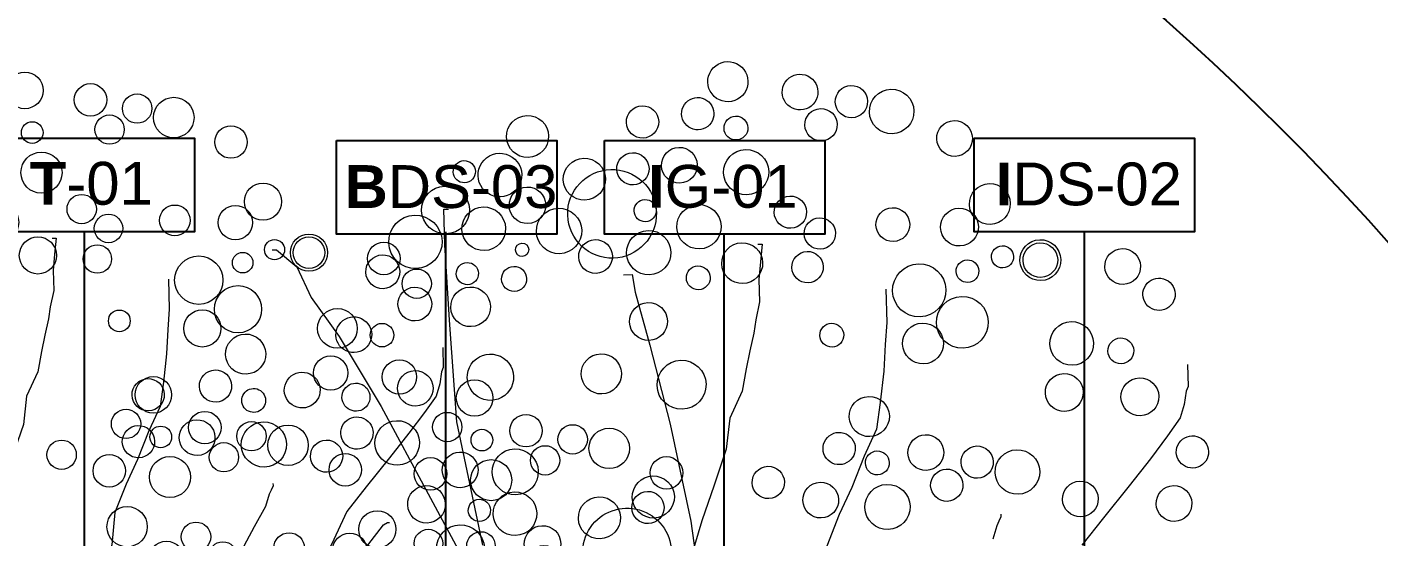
# Model space of a CAD drawing. Header units: metres. Extents: x -325 to 301, y -147 to 149.
# Drawn here: x 15.489 to 16.672, y 77.722 to 78.168 of the extents above; entities that cross this region are included whole.
import ezdxf

# ---------------------------------------------------------------- set-up
doc = ezdxf.new("R2010")
doc.units = ezdxf.units.M
doc.layers.add('-AUX-QAD', color=5, linetype='Continuous', plot=False)
doc.layers.add('-AUX_MON', color=3, linetype='Continuous', plot=False)
doc.layers.add('0-TX-1_25', color=7, linetype='Continuous', true_color=0x3f4f7f)
doc.layers.add('05-VEG-gris 50%', color=253, linetype='Continuous', lineweight=18)
doc.layers.add('1-CM', color=7, linetype='Continuous', lineweight=0)
doc.layers.add('A-KEYPLAN_HATCH', color=7, linetype='Continuous')
doc.layers.add('A_TEXT_2', color=7, linetype='Continuous')
doc.styles.get("Standard").update_dxf_attribs({"font": 'arial.ttf'})

# ---------------------------------------------------------------- blocks, each defined once
blk = doc.blocks.new('ccddddddddddd')
for points in [[(92.17118508927524, 14.45525125507265), (92.1602315818891, 14.54284491715953), (92.14927795156837, 14.71803216030821), (92.08355653705075, 15.02460998017341), (91.9959279843606, 15.39688300667331), (91.9082994312048, 15.81295286351815), (91.77685660263523, 16.29471792606637), (91.64541377406567, 16.79838144592941), (91.49206380639225, 17.34584179753438), (91.36062097735703, 17.91520052356645), (91.22917814878747, 18.52835616283119), (91.11964245792478, 19.14151172060519), (91.09773531928658, 19.6451752409339), (91.08678181190044, 20.01744826603681), (91.08678181190044, 20.1926355920732), (91.10868894960731, 20.19263559160754)], [(90.23240342363715, 20.01744826603681), (90.25431056134403, 20.01744826603681), (90.35289262235165, 19.92985460348427), (90.41861403686926, 19.7765657347627), (90.55005686543882, 19.57947995234281), (90.74722110852599, 19.22910538315773), (90.96629249025136, 18.79113706946373), (91.22917814878747, 18.26557517424226), (91.51397094503045, 17.65241961786523), (91.77685660263523, 17.08306080941111), (91.97402084618807, 16.57939737197012), (92.12737081339583, 16.07573385164142), (92.32453505601734, 15.52827350096777), (92.45597788598388, 15.13410201761872), (92.47788502369076, 14.8713211119175), (92.54360643820837, 14.67423532949761), (92.60932785319164, 14.52094646031037), (92.62028148304671, 14.43335279775783)], [(92.63123499089852, 19.97365143429488), (92.6531421286054, 19.9736514352262), (92.64218862075359, 19.88605777220801), (92.63123499043286, 19.79846410965547), (92.63123499136418, 19.6889720717445), (92.60932785226032, 19.60137840919197), (92.59837434487417, 19.53568312060088), (92.57646720623598, 19.44808954047039), (92.5545600685291, 19.36049587745219), (92.53265293082222, 19.25100375711918), (92.46693151630461, 19.11961326375604), (92.44502437766641, 18.96632439503446), (92.3793029631488, 18.79113706946373), (92.31358154863119, 18.61594982631505), (92.24786013411358, 18.41886404342949), (92.18213872006163, 18.22177834343165), (92.11641730554402, 18.00279418611899), (91.96306733880192, 17.71811482310295), (91.78781023295596, 17.43343546055257), (91.65636740392074, 17.12685764115304), (91.54683171305805, 16.77648307196796), (91.53587808320299, 16.38231158908457), (91.52492457535118, 16.05383539479226), (91.51397094456479, 15.81295286351815), (91.51397094456479, 15.33118780050427), (91.52492457535118, 15.26549251191318), (91.53587808273733, 15.17789884936064), (91.53587808273733, 15.068406812381), (91.54683171305805, 15.00271152332425), (91.55778522137552, 14.93701631762087), (91.55778522090986, 14.67423532949761), (91.56873885169625, 14.60854012332857), (91.5796923590824, 14.52094646077603), (91.5796923590824, 14.41145442333072), (91.59064598940313, 14.37860673852265), (91.60159949725494, 14.35670836362988), (91.60159949678928, 14.3457591352053)], [(91.9630673378706, 19.84226094093174), (92.00688161421567, 19.84226094093174), (92.01783512206748, 19.75466727791354), (92.08355653658509, 19.49188628932461), (92.1711850897409, 19.09771488886327), (92.25881364196539, 18.61594982584938), (92.324535056483, 18.02469264343381), (92.39025647100061, 17.32394342357293), (92.41216360917315, 16.4699052516371), (92.41216360917315, 15.57207033177838), (92.40121010132134, 14.80562582332641), (92.33548868680373, 14.32386076077819), (92.31358154863119, 14.10487660346553), (92.324535056483, 14.09392737504095)], [(93.25558848958462, 19.73276890348643), (93.25558848958462, 19.56853080587462), (93.2446348592639, 19.45903868647292), (93.23368135187775, 19.3276481917128), (93.21177421323955, 19.17435932345688), (93.18986707506701, 19.04296882916242), (93.12414566101506, 18.91157833440229), (93.05842424603179, 18.75828946661204), (92.99270283151418, 18.62689897231758), (92.92698141699657, 18.473610103596), (92.90507427882403, 18.29842277802527), (92.83935286477208, 18.10133707756177), (92.77363145025447, 17.88235292071477), (92.68600289756432, 17.64147038944066), (92.57646720670164, 17.37868940085173), (92.46693151583895, 17.11590849515051), (92.40121010132134, 16.80933067528531), (92.33548868726939, 16.45895602367818), (92.26976727228612, 16.15237828623503), (92.20404585823417, 15.867698923219), (92.11641730554402, 15.60491793509573), (92.05069589149207, 15.38593377778307), (91.9849744765088, 15.21074645221233), (91.9740208457224, 15.07935604080558), (91.9630673378706, 14.99176237778738), (91.9630673378706, 14.45525125507265)], [(94.73401807900518, 19.31669904664159), (94.73401807947084, 19.20720692630857), (94.72306444868445, 19.18530855188146), (94.71211094036698, 19.11961326375604), (94.69020380219445, 19.05391805805266), (94.6244823881425, 18.9663243945688), (94.53685383545235, 18.85683235758916), (94.42731814458966, 18.72544186376035), (94.2958753160201, 18.57215299457312), (94.18633962515742, 18.44076250074431), (94.09871107293293, 18.26557517424226), (94.01108251977712, 18.11228630598634), (93.94536110479385, 17.93709898088127), (93.8796396907419, 17.74001328041777), (93.81391827668995, 17.54292749799788), (93.74819686170667, 17.30204496672377), (93.66056830901653, 17.061162434984), (93.57293975679204, 16.7764830715023), (93.46340406592935, 16.44800687720999), (93.353868374601, 16.09763222653419), (93.22242554603145, 15.72535920049995), (93.11288985563442, 15.39688300620764), (92.98144702613354, 15.13410201808438), (92.89381847390905, 14.93701631762087), (92.87191133527085, 14.71803216077387), (92.85000419709831, 14.52094646077603), (92.83905056677759, 14.41145442379639), (92.82809705892578, 14.3457591352053), (92.82809705939144, 14.33480998966843)], [(92.85000419756398, 14.42240356933326), (92.83905056724325, 14.45525125460699), (92.85000419709831, 14.52094646077603), (92.85000419709831, 14.65233695553616), (92.86095770495012, 14.71803216077387), (92.86095770541579, 14.9808131493628), (92.88286484358832, 15.09030518634245), (92.89381847390905, 15.17789884889498), (92.89381847390905, 15.30928934318945), (92.90477198176086, 15.44067983748391), (92.91572561208159, 15.57207033224404), (92.9266791199334, 15.70346082560718), (92.93763274978846, 15.87864806922153), (92.959539887961, 16.05383539479226), (92.98144702613354, 16.2509210947901), (93.00335416430607, 16.46990525256842), (93.06907557882369, 16.68888940894976), (93.09098271699622, 16.95167039800435), (93.15670413151383, 17.21445130370557), (93.22242554603145, 17.47723229182884), (93.33196123689413, 17.6962164491415), (93.44149692729115, 17.87140369229019), (93.52912548044696, 18.04659101786092), (93.59484689496458, 18.22177834343165), (93.68247544765472, 18.37506721215323), (93.74819686217234, 18.48455933155492), (93.77010400034487, 18.5502545372583), (93.78105750773102, 18.57215299457312), (93.79201113805175, 18.59405136900023), (93.79201113805175, 18.60500059742481)], [(92.91572561208159, 14.40050519490615), (92.92667911946774, 14.42240356933326), (92.93763275025412, 14.53189568873495), (93.00335416430607, 14.68518455792218), (93.06907557928935, 14.88227025792003), (93.17861126968637, 15.18884807731956), (93.28814696054906, 15.51732427207753), (93.37577551277354, 15.91149575449526), (93.59484689496458, 16.74363546911627), (93.77010400034487, 17.13780686911196), (93.94536110525951, 17.51007989514619), (94.0548967961222, 17.81665771501139), (94.16443248651922, 18.03564187232405), (94.29587531555444, 18.25462594628334), (94.38350386824459, 18.3641180661507), (94.40541100688279, 18.37506721215323), (94.41636451426893, 18.37506721261889)], [(93.15670413151383, 14.37860673805699), (93.26623982191086, 14.61948935221881), (93.46340406546369, 14.96986392093822), (93.74819686217234, 15.47352744080126), (94.0548967961222, 16.10858145449311), (94.33968959236518, 16.76553384354338), (94.6244823881425, 17.35679102642462), (94.84355376986787, 17.79475925769657), (94.97499659890309, 18.07943862024695), (94.99690373707563, 18.14513390883803)], [(92.99240053351969, 14.32386076077819), (92.99240053351969, 14.34575913567096), (93.00335416477174, 14.45525125460699), (93.01430767215788, 14.63043849822134), (93.10193622438237, 14.8713211119175), (93.1676576398313, 15.22169568063691), (93.27719332976267, 15.61586716352031), (93.40863615879789, 15.96624173223972), (93.56198612600565, 16.3385147578083), (94.04394316580147, 17.08306080941111), (94.30682882387191, 17.38963862881064), (94.50399306695908, 17.58672432973981), (94.61352875782177, 17.65241961786523), (94.6573430346325, 17.65241961693391), (94.74497158685699, 17.64147038897499), (95.00785724446177, 17.64147038944066), (95.02976438309997, 17.63052116055042), (95.05167152127251, 17.63052116055042)], [(94.74497158685699, 17.64147038897499), (95.10643942793831, 17.64147038850933), (95.12834656564519, 17.65241961739957), (95.41313936142251, 17.65241961786523), (95.41313936188817, 17.64147038897499), (95.43504650052637, 17.64147038897499), (95.43504650052637, 17.63052116008475), (95.44600000791252, 17.61957201454788), (95.45695363823324, 17.61957201454788), (95.45695363823324, 17.60862278658897), (95.47886077594012, 17.59767355816439), (95.48981428472325, 17.58672432880849), (95.50076791457832, 17.57577518327162)]]:
    blk.add_lwpolyline(points)
for centre, radius in [((92.50731832021847, 20.78011920209974), 0.09914972109653161), ((92.8620486264117, 20.71819748636335), 0.08827586927244695), ((93.11398077663034, 20.6634514266625), 0.07971381322727139), ((93.31114502064884, 20.60870544845238), 0.1100385761945846), ((91.51054347259924, 20.53923658793792), 0.1038774050785438), ((92.08012906461954, 20.59398264810443), 0.07971381322727139), ((92.35396835301071, 20.62683025095612), 0.0797138132272792), ((92.54017896577716, 20.5501858163625), 0.05896654791170974), ((92.9606308103539, 20.55395938875154), 0.07971381322727139), ((93.6178449545987, 20.466365726199), 0.08827588449571261), ((91.19289002986625, 20.37499849172309), 0.05475392728177474), ((91.3681471357122, 20.353100115899), 0.1078442209085107), ((91.78438276099041, 20.32025251351297), 0.1038774050785438), ((92.02536128088832, 20.3640493452549), 0.0797138132272792), ((92.2553861704655, 20.37499849079177), 0.08828397434522552), ((92.58399324212223, 20.33120165998116), 0.1116622003345008), ((91.91582559002563, 20.14506518794224), 0.2190155618666085), ((91.09430784732103, 20.18886201875284), 0.1179330192981251), ((91.49958996474743, 20.19981116522104), 0.09029159687583978), ((91.28051858302206, 20.09031912824139), 0.1078442962242974), ((92.08012906461954, 20.15601441636682), 0.05474597743621246), ((92.7963272118941, 20.12694030348212), 0.0797138132272792), ((93.78214843012393, 20.13788953144103), 0.100948621194932), ((90.94095788057894, 20.03557306807488), 0.131875252192638), ((91.65184901002795, 20.06842075381428), 0.1122136528435823), ((92.34301472222432, 20.06842075381428), 0.1094920372972297), ((93.30019139032811, 20.0502958688885), 0.08341479203162756), ((93.6287984624505, 20.02839749492705), 0.09355456895831013), ((92.09108269494027, 19.94797948841006), 0.1094920372972297), ((92.93872367218137, 20.01744826603681), 0.07742317901411151), ((90.77556348359212, 19.89323342777789), 0.08359032011394589), ((91.4667291957885, 19.98082709126174), 0.03284760294668843), ((91.82819703733549, 19.93703025951982), 0.083391818526349), ((92.55113259609789, 19.88228419935331), 0.100948621194932), ((91.19289003079757, 19.87133497092873), 0.05475392728177474), ((92.8730022571981, 19.85321016889066), 0.07742319637127354), ((93.83691633632407, 19.87510854331776), 0.05475392728177474), ((94.02312694909051, 19.85321016935632), 0.100948621194932), ((94.02312694909051, 19.85321016935632), 0.08552993772729109), ((91.42291491990909, 19.83848736807704), 0.0619504096055185), ((92.33206121437252, 19.81658899364993), 0.05896647138640877), ((93.42068071104586, 19.72181967506185), 0.1313904942115585), ((93.66165923094377, 19.80941333761439), 0.05583111220221605), ((94.4284090665169, 19.80941333761439), 0.08827588449571261), ((90.92891338979825, 19.72899533063173), 0.083391818526349), ((91.20384353818372, 19.70709687424824), 0.0979638998719097), ((92.08012906461954, 19.60855406522751), 0.09355464613128266), ((93.6287984624505, 19.5575815779157), 0.1281631355179718), ((93.6287984624505, 19.5575815779157), 0.1281631355179718), ((94.6036661718972, 19.66707361536101), 0.0797138132272792), ((90.6233044383116, 19.58665560837835), 0.08830179011489034), ((90.08658734429628, 19.50710891373456), 0.09914972109653161), ((92.98253794806078, 19.51378474617377), 0.05896654791170974), ((93.43163421889767, 19.45903868600726), 0.100948621194932), ((94.16552340891212, 19.43714031158015), 0.1078442209085107), ((91.29147209087387, 19.35672230552882), 0.1143168244103129), ((89.5993650695309, 19.32097235973924), 0.07971381322727139), ((89.93323737708852, 19.35381996259093), 0.0797138132272792), ((90.36042650975287, 19.32097235973924), 0.08827586927244695), ((90.91905074194074, 19.31292547378689), 0.08759366280770564), ((91.83915054472163, 19.35672230552882), 0.09914972109653161), ((92.2334790318273, 19.29102701693773), 0.1209383224137713), ((94.40650192834437, 19.39334348030388), 0.06385108598971867), ((90.11944799032062, 19.27717552846298), 0.05896654791170974), ((90.62493505468592, 19.27813989901915), 0.06916781482529323), ((94.12170913256705, 19.19625778030604), 0.09355468922416664), ((94.49413048103452, 19.1634100950323), 0.09355468922416664), ((89.54459728533402, 19.09103905688971), 0.0797138132272792), ((89.83465519361198, 19.10198820289224), 0.08828397434522552), ((90.1632622666657, 19.05819137161598), 0.1116622003345008), ((90.62432604283094, 19.10091247688979), 0.07971381322727139), ((93.15546696865931, 19.10642892122269), 0.09914972109653161), ((90.82149028638378, 19.04616649914533), 0.1100385761945846), ((94.89874616917223, 19.0372787155211), 0.09914972109653161), ((90.47097607562318, 18.99142043991014), 0.07971381322727139), ((93.00211700191721, 18.95313997007906), 0.0797138132272792), ((91.12819022033364, 18.90382677689195), 0.08827588449571261), ((91.39991686027497, 18.88590638805181), 0.1139313534327422), ((93.4293061341159, 18.92029236769304), 0.08827586927244695), ((94.74539620196447, 18.88398976437747), 0.0797138132272792), ((92.64738657139242, 18.79607752989978), 0.07971381322727139), ((93.18832761468366, 18.87649553595111), 0.05896654791170974), ((93.68123828433454, 18.86554630752653), 0.07971381322727139), ((93.87840252742171, 18.81080033024773), 0.1100385761945846), ((95.17258533509448, 18.85114216106012), 0.08827586927244695), ((95.42451748484746, 18.79639610135928), 0.07971381322727139), ((90.95698824804276, 18.73876838758588), 0.0928042669996929), ((92.07780097937211, 18.74133146926761), 0.1038774050785438), ((93.52788831666112, 18.75605427054688), 0.07971381322727139), ((94.93160681519657, 18.80734532978386), 0.05896654791170974), ((95.62168172886595, 18.74165012408048), 0.1100385761945846), ((91.21698747761548, 18.70130821038038), 0.05475392728177474), ((91.39224458299577, 18.67940983595327), 0.1078442209085107), ((91.80848020780832, 18.64656223310158), 0.1038774050785438), ((92.04945872724056, 18.69035906484351), 0.0797138132272792), ((92.90353481797501, 18.70130821038038), 0.08828397434522552), ((93.23214189056307, 18.65751137910411), 0.1116622003345008), ((94.18510246183723, 18.66846060752869), 0.08827588449571261), ((95.27116751810536, 18.68690406344831), 0.07971381322727139), ((91.93992303684354, 18.47137490753084), 0.2190155618666085), ((94.64681401941925, 18.63215800421312), 0.08828397434522552), ((94.97542109200731, 18.5883611724712), 0.1116622003345008), ((95.92838166281581, 18.59931040136144), 0.08827588449571261), ((91.1184052946046, 18.51517173880711), 0.1179330192981251), ((91.523687412031, 18.5261208852753), 0.09029159687583978), ((91.30461603077129, 18.41662884736434), 0.1078442962242974), ((91.67594645684585, 18.39473047340289), 0.1122136528435823), ((92.10422651190311, 18.48232413595542), 0.05474597743621246), ((90.96505532739684, 18.36188278766349), 0.131875252192638), ((92.99116337066516, 18.39473047340289), 0.1094920372972297), ((94.3494059368968, 18.33998441323638), 0.100948621194932), ((92.11518014175817, 18.27428920799866), 0.1094920372972297), ((93.3635847195983, 18.3290351848118), 0.0797138132272792), ((90.79966093041003, 18.21954314783216), 0.08359032011394589), ((91.49082664307207, 18.30713681038469), 0.03284760294668843), ((91.85229448415339, 18.26333997910842), 0.083391818526349), ((93.19928124500439, 18.20859391894192), 0.100948621194932), ((93.50598117848858, 18.21954314783216), 0.07742317901411151), ((93.86744889710099, 18.25239075068384), 0.08341479203162756), ((94.19605596922338, 18.23049237625673), 0.09355456895831013), ((94.62448251107708, 18.25462594581768), 0.07742319637127354), ((94.90927530638874, 18.23272757232189), 0.07743792491863587), ((91.21698747761548, 18.19764469005167), 0.05475392728177474), ((91.447012366727, 18.16479708813131), 0.0619504096055185), ((95.2488358868286, 18.13418468041345), 0.09029159687583978), ((90.95301083661616, 18.055305050686), 0.083391818526349), ((92.98020986327901, 18.14289871323854), 0.05896647138640877), ((94.59038445679471, 18.05530505022034), 0.100948621194932), ((94.59038445679471, 18.05530505022034), 0.08552993772729109), ((91.22794098593295, 18.03340659337118), 0.0979638998719097), ((93.44025976397097, 18.055305050686), 0.07742319637127354), ((94.22891673771665, 18.01150821940973), 0.05583111220221605), ((94.40417384309694, 18.07720342511311), 0.05475392728177474), ((90.64740188512951, 17.91296532796696), 0.08830179011489034), ((92.10422651190311, 17.93486378435045), 0.09355464613128266), ((93.9879382182844, 17.92391455639154), 0.1313904942115585), ((94.19605596968904, 17.75967645877972), 0.1281631355179718), ((94.19605596968904, 17.75967645877972), 0.1281631355179718), ((94.62203529756516, 17.77874510781839), 0.09914972109653161), ((95.41313948435709, 17.7509624264203), 0.1143169033563484), ((93.54979545529932, 17.71587962796912), 0.05896654791170974), ((90.51421286957338, 17.58087944658473), 0.131875252192638), ((90.85377357294783, 17.63562550675124), 0.1078442962242974), ((91.22510399948806, 17.61372713185847), 0.1122136528435823), ((92.13205550750718, 17.62053411826491), 0.07971381322727139), ((92.40589479589835, 17.6533817211166), 0.0797138132272792), ((94.4686853303574, 17.62545615714043), 0.0797138132272792), ((91.56246991548687, 17.56578805856407), 0.1038774050785438), ((92.59210540866479, 17.57673728698865), 0.05896654791170974), ((92.97846367675811, 17.58720544259995), 0.08827586927244695), ((94.89587446348742, 17.59260855335742), 0.08827586927244695), ((95.63221086654812, 17.55387672642246), 0.07742319637128761), ((93.23039582651109, 17.53245938289911), 0.07971381322727139), ((93.42756007006392, 17.47771340515465), 0.1100385761945846), ((94.65489594358951, 17.54881172254682), 0.05896654791170974), ((95.14780661370605, 17.53786249365658), 0.07971381322727139), ((95.34497085725889, 17.48311651591212), 0.1100385761945846), ((90.3488184735179, 17.43853980628774), 0.08359032011394589), ((91.4200735790655, 17.37965158652514), 0.1078442209085107), ((92.30731261335313, 17.40154996095225), 0.08828397434522552), ((93.07704585976899, 17.4229673454538), 0.07971381322727139), ((94.99445664696395, 17.42837045621127), 0.07971381322727139), ((90.76614501979202, 17.41664134990424), 0.05475392728177474), ((90.99616990983486, 17.38379374658689), 0.0619504096055185), ((91.2448164736852, 17.40154996141791), 0.05475392728177474), ((91.8363092043437, 17.34680398320779), 0.1038774050785438), ((92.07728772377595, 17.39060081494972), 0.0797138132272792), ((92.63591968500987, 17.35775312967598), 0.1116622003345008), ((93.73426000401378, 17.33537368290126), 0.08827588449571261), ((94.37010314781219, 17.37362439604476), 0.08828397434522552), ((94.69871022040024, 17.32982756523415), 0.1116622003345008), ((95.65167079120874, 17.34077679365873), 0.08827588449571261), ((90.5021683787927, 17.27430170960724), 0.083391818526349), ((90.77709852810949, 17.25240325229242), 0.0979638998719097), ((91.30848026368767, 17.18208481417969), 0.1179330192981251), ((91.55151640810072, 17.22636263491586), 0.09029159687583978), ((92.13205550797284, 17.18256588606164), 0.05474597743621246), ((92.55718713905662, 17.0616435483098), 0.1094920372972297), ((92.3052551113069, 16.94120228243992), 0.1094920372972297), ((92.91274226177484, 16.99594826018438), 0.0797138132272792), ((93.89856347907335, 17.0068974881433), 0.100948621194932), ((91.03998418571427, 16.97404988575727), 0.03284760294668843), ((92.04236945323646, 16.930253054481), 0.083391818526349), ((92.76530501246452, 16.87550699478015), 0.100948621194932), ((93.05513872113079, 16.88645622273907), 0.07742317901411151), ((93.41660643927753, 16.91930382605642), 0.08341479203162756), ((93.74521351233125, 16.89740545116365), 0.09355456895831013), ((91.90531620429829, 16.80981178861111), 0.05896647138640877), ((94.13954199897125, 16.72221812512726), 0.100948621194932), ((92.98941730661318, 16.72221812605858), 0.07742319637127354), ((93.95333138620481, 16.74411650048569), 0.05475392728177474), ((94.13954199897125, 16.72221812512726), 0.08552993772729109), ((94.54482411639765, 16.67842129431665), 0.08827588449571261), ((92.29430148098618, 16.60177685972303), 0.09355464613128266), ((93.53709576139227, 16.59082763129845), 0.1313904942115585), ((93.77807428082451, 16.67842129431665), 0.05583111220221605), ((94.72008122131228, 16.53608157159761), 0.0797138132272792), ((93.74521351186559, 16.42658953461796), 0.1281631355179718), ((93.74521351186559, 16.42658953461796), 0.1281631355179718), ((92.20096791768447, 16.34994510002434), 0.1143168244103129), ((91.82854656875134, 16.30614826828241), 0.08759366280770564), ((92.10772894509137, 16.34994510002434), 0.09914972109653161), ((92.44765144772828, 16.28424981143326), 0.1209383224137713), ((93.09895299747586, 16.38279270287603), 0.05896654791170974), ((93.54804926877841, 16.32804664317518), 0.100948621194932), ((94.28193845879287, 16.30614826828241), 0.1078442209085107), ((94.52291697775945, 16.26235143747181), 0.06385108598971867), ((94.23812418198213, 16.0652657370083), 0.09355468922416664), ((91.73098611226305, 16.03938929410651), 0.1100385761945846), ((94.61054553091526, 16.03241805126891), 0.09355468922416664), ((93.2718820180744, 15.97543687839061), 0.09914972109653161), ((92.03768604714423, 15.89704957138747), 0.08827588449571261), ((92.30941268615425, 15.87912918301299), 0.1139313534327422), ((92.84469276247546, 15.78930032392964), 0.07971381322727139), ((93.11853205086663, 15.82214792724699), 0.0797138132272792), ((93.54572118353099, 15.7893003243953), 0.08827586927244695), ((91.86648407392204, 15.73199118301272), 0.0928042669996929), ((92.34637937927619, 15.73455426469445), 0.1038774050785438), ((93.30474266409874, 15.74550349265337), 0.05896654791170974), ((93.79765333421528, 15.73455426422879), 0.07971381322727139), ((93.9948175768368, 15.67980828741565), 0.1100385761945846), ((92.20398304238915, 15.54841779312119), 0.1078442209085107), ((93.01994986785576, 15.5703161675483), 0.08828397434522552), ((93.64430336654186, 15.62506222724915), 0.07971381322727139), ((92.02872593747452, 15.57031616708264), 0.05475392728177474), ((92.62021866859868, 15.51557018980384), 0.1038774050785438), ((92.78992497874424, 15.55936702108011), 0.0797138132272792), ((93.34855694044381, 15.52651933580637), 0.1116622003345008), ((94.30151751171798, 15.53746856376529), 0.08827588449571261), ((94.76322906883433, 15.50116596091539), 0.08828397434522552), ((92.57106118137017, 15.38417969550937), 0.1179330192981251), ((92.33542587142438, 15.39512884197757), 0.09029159687583978), ((92.116354489699, 15.28563680453226), 0.1078442962242974), ((92.48768491717055, 15.26373843010515), 0.1122136528435823), ((92.8446927620098, 15.35133209312335), 0.05474597743621246), ((93.10757842008024, 15.26373842963949), 0.1094920372972297), ((92.30256510339677, 15.17614476708695), 0.03284760294668843)]:
    blk.add_circle(centre, radius)
blk = doc.blocks.new('hatch keyplan 2')
at = {"layer": 'A-KEYPLAN_HATCH'}
blk.add_lwpolyline([(0, 0.005476596624248486), (0.012874798693294, 0.005476596623793739), (0.012874798693294, -2.273736754432321e-13), (0, 0)], close=True, dxfattribs=at)
blk = doc.blocks.new('hatch keyplan')
at = {"layer": 'A-KEYPLAN_HATCH'}
blk.add_blockref('hatch keyplan 2', (1.430579833341536, 0.8521467901477053), dxfattribs=at)
blk = doc.blocks.new('T-01')
at = {"layer": 'A-KEYPLAN_HATCH'}
blk.add_blockref('hatch keyplan', (-1.430579833341536, -0.8521467901477053), dxfattribs=at)
at = {"layer": 'A_TEXT_2', "insert": (-0.0007977306934924266, 0.004083503112212838), "char_height": 0.0025, "attachment_point": 1}
blk.add_mtext_dynamic_manual_height_columns('\\pi0.00405;{\\fArial|b1|i0|c0|p34;T}-01', width=0.01456192034901793, gutter_width=0.015, heights=[0], dxfattribs=at)
blk = doc.blocks.new('B-DS03')
at = {"layer": 'A-KEYPLAN_HATCH'}
blk.add_blockref('hatch keyplan', (-1.430579833341536, -0.8521467901477053), dxfattribs=at)
at = {"layer": 'A_TEXT_2', "insert": (-0.0007977307988561444, 0.004032374434375541), "char_height": 0.0025, "attachment_point": 1}
blk.add_mtext_dynamic_manual_height_columns('\\pi0.00128;{\\fArial|b1|i0|c0|p34;B}DS-03', width=0.01456192034901793, gutter_width=0.015, heights=[0], dxfattribs=at)
blk = doc.blocks.new('I-06B')
at = {"layer": 'A-KEYPLAN_HATCH'}
blk.add_blockref('hatch keyplan', (-1.430579833341536, -0.8521467901477053), dxfattribs=at)
at = {"layer": 'A_TEXT_2', "insert": (-0.0007977307986626325, 0.00404589630651675), "char_height": 0.0025, "attachment_point": 1}
blk.add_mtext_dynamic_manual_height_columns('\\pi0.00206;{\\fArial|b1|i0|c0|p34;I}DS-02', width=0.01456192034901793, gutter_width=0.015, heights=[0], dxfattribs=at)
blk = doc.blocks.new('IG01')
at = {"layer": 'A-KEYPLAN_HATCH', "xscale": 10, "yscale": 10, "zscale": 10}
blk.add_blockref('hatch keyplan', (-14.30579833341537, -8.521467901477052), dxfattribs=at)
at = {"layer": 'A_TEXT_2', "insert": (-0.007977307986635651, 0.04045896306516727), "char_height": 0.025, "attachment_point": 1}
blk.add_mtext_dynamic_manual_height_columns('\\pi0.03354;{\\fArial|b1|i0|c0|p34;I}G-01', width=0.1456192034901793, gutter_width=0.15, heights=[0], dxfattribs=at)

msp = doc.modelspace()

# ---------------------------------------------------------------- linework, layer by layer
at = {"layer": '-AUX-QAD'}
for radius in [4.423163336561861, 4.207516772289723]:
    msp.add_circle((16.89760635375546, 80.82832178061602), radius, dxfattribs=at)
at = {"layer": '-AUX_MON'}
for radius in [2.605396921805838, 2.303722373471873]:
    msp.add_circle((14.95766439187632, 76.45016396264691), radius, dxfattribs=at)
at = {"layer": '0-TX-1_25'}
for p, q in [((15.85544813168779, 75.88580351560064), (15.85544813168779, 77.98870204491712)), ((16.41529589519504, 75.73643837905135), (16.4145056062296, 77.98870204491371))]:
    msp.add_line(p, q, dxfattribs=at)
for points in [[(15.53885165999051, 75.51428028639475), (15.53885165999051, 77.98870204491712)], [(16.09904311786689, 75.63644658111613), (16.09904311786689, 77.98658681605394)]]:
    msp.add_lwpolyline(points, dxfattribs=at)
at = {"layer": '05-VEG-gris 50%'}
for p, q in [((15.8536841222145, 78.0084584618564), (15.85756715806801, 78.00857507135899)), ((15.85461662943143, 77.97740654345782), (15.8536841222145, 78.0084584618564)), ((15.70317823207606, 77.97285876400949), (15.70706126792956, 77.97297537351207)), ((15.70706126792956, 77.97297537351207), (15.72500117123727, 77.95797415800573)), ((15.85853971168999, 77.91147952970297), (15.85461662943143, 77.97740654345782)), ((16.12860376993794, 77.97786455020488), (16.13248680532578, 77.97798116017313)), ((16.13248680532578, 77.97798116017313), (16.13101155171771, 77.96239689622254)), ((15.72500117123727, 77.95797415800573), (15.73746622168127, 77.93115356635482)), ((16.13101155171771, 77.96239689622254), (16.12953627622355, 77.94681263227196)), ((16.01087056752894, 77.95101901494147), (16.01863663923595, 77.9512522344123)), ((16.01863663923595, 77.9512522344123), (16.0210443995953, 77.93578457996429)), ((16.12953627622355, 77.94681263227196), (16.13011909230281, 77.92740519066521)), ((15.73746622168127, 77.93115356635482), (15.76181350649003, 77.89691980952577)), ((16.0210443995953, 77.93578457996429), (16.03409226704989, 77.88955653203831)), ((16.24055249756802, 77.93849154818983), (16.24142672215257, 77.90938037844555)), ((16.13011909230281, 77.92740519066521), (16.12670231005777, 77.91176262196333)), ((15.86510370392952, 77.82232188224972), (15.85853971168999, 77.91147952970297)), ((16.12670231005777, 77.91176262196333), (16.12511049304757, 77.90005984065303)), ((16.24142672215257, 77.90938037844555), (16.24006801006053, 77.88991461718635)), ((15.76181350649003, 77.89691980952577), (15.79862584174279, 77.83586547548131)), ((16.12511049304757, 77.90005984065303), (16.12169370987121, 77.88441728661948)), ((16.03409226704989, 77.88955653203831), (16.05172254937369, 77.82015616983355)), ((16.12169370987121, 77.88441728661948), (16.11827692716051, 77.8687747179176)), ((16.24006801006053, 77.88991461718635), (16.23882588325668, 77.86656737398536)), ((16.50481854612607, 77.87261279836477), (16.50540136267099, 77.85320534232252)), ((16.11827692716051, 77.8687747179176), (16.11497670878325, 77.84925065167428)), ((16.23882588325668, 77.86656737398536), (16.23575879028667, 77.8392803433928)), ((16.11497670878325, 77.84925065167428), (16.10402698070411, 77.82561188425117)), ((16.50357639697049, 77.84926555469812), (16.50198457996029, 77.83756277362065)), ((16.50540136267099, 77.85320534232252), (16.50357639697049, 77.84926555469812)), ((16.23575879028667, 77.8392803433928), (16.23257513391454, 77.81587479520769)), ((16.50198457996029, 77.83756277362065), (16.49845123384748, 77.82580170199455)), ((15.79862584174279, 77.83586547548131), (15.83978746599186, 77.75940177777031)), ((16.10402698070411, 77.82561188425117), (16.10095988773409, 77.79832485342578)), ((16.49845123384748, 77.82580170199455), (16.48726837989543, 77.80992591358901)), ((15.88778265473101, 77.71422323189856), (15.86510370392952, 77.82232188224972)), ((16.05172254937369, 77.82015616983355), (16.0698190848403, 77.73522984866233)), ((16.23257513391454, 77.81587479520769), (16.22162540676672, 77.79223602708609)), ((16.48726837989543, 77.80992591358901), (16.47231905302633, 77.79005203327344)), ((16.10095988773409, 77.79832485342578), (16.09024328692485, 77.76692310651944)), ((16.22162540676672, 77.79223602708609), (16.2107922420897, 77.7647157770227)), ((16.47231905302633, 77.79005203327344), (16.45360325370584, 77.76618004614667)), ((16.09024328692485, 77.76692310651944), (16.07952668564994, 77.73552137358294)), ((16.45360325370584, 77.76618004614667), (16.43112098193396, 77.73830996641138)), ((15.83978746599186, 77.75940177777031), (15.88918141509075, 77.66764535476634)), ((16.2107922420897, 77.7647157770227), (16.19984251401056, 77.74107700936676)), ((16.07952668564994, 77.73552137358294), (16.06892664777715, 77.70023812936799)), ((16.0698190848403, 77.73522984866233), (16.08461540146399, 77.6307794621791)), ((16.19984251401056, 77.74107700936676), (16.18900934933353, 77.71355675930337)), ((16.33451133967046, 77.71986876405956), (16.33804468578327, 77.73162983545282)), ((16.33804468578327, 77.73162983545282), (16.3398696295977, 77.73556963751273)), ((16.3398696295977, 77.73556963751273), (16.34169459529821, 77.7395094249043)), ((16.34169459529821, 77.7395094249043), (16.34163631313149, 77.7414501735586)), ((16.43112098193396, 77.73830996641138), (16.41240518261347, 77.71443797905178))]:
    msp.add_line(p, q, dxfattribs=at)
for centre, major_axis, ratio, start_param, end_param in [((16.10234680912126, 78.12015120197267), (0.01243248633716994, 0.01243248633716994), 0.9999999999999436, 5.527808680557587, 11.81099398773717), ((16.16555228736851, 78.11106378772476), (0.0110690027817938, 0.0110690027817938), 0.9999999999997012, 5.527808680557434, 11.81099398773702), ((16.21049861843366, 78.10270107212656), (-0.009995397696246676, 0.009995397696246676), 0.9999999999997289, 3.95701235376289, 10.24019766094248), ((16.2457373496205, 78.09404684627609), (0.01379785116862531, 0.01379785116862531), 0.999999999999981, 5.527808680557628, 11.81099398773721), ((16.02761838772003, 78.08488464496278), (-0.009995397696246959, 0.009995397696246957), 0.9999999999998592, 3.957012353762754, 10.24019766094234), ((16.07598150149587, 78.09216449783364), (-0.009995397696245918, 0.009995397696245918), 0.9999999999999416, 3.95701235376272, 10.24019766094231), ((16.18390018446971, 78.08247736237192), (-0.00999539769624724, 0.009995397696247237), 0.999999999999867, 3.957012353762813, 10.2401976609424), ((15.92695086496551, 78.07214906370447), (-0.01302529553383459, 0.01302529553383459), 0.9999999999999654, 3.957012353762737, 10.24019766094232), ((16.10939526651654, 78.07957047015609), (0.007393876585378449, 0.007393876585378452), 0.9999999999999222, 5.527808680557628, 11.81099398773721), ((16.30085751228634, 78.07044969523506), (0.01106900469065516, 0.01106900469065516), 0.9999999999996932, 5.527808680557484, 11.81099398773707), ((16.05984830810357, 78.04700262519711), (0.01107001908527345, 0.01107001908527345), 0.9999999999999266, 5.527808680557527, 11.81099398773711), ((15.87152108131576, 78.04134705337876), (0.006865651716501258, 0.006865651716501259), 0.9999999999999094, 5.527808680557524, 11.81099398773711), ((15.90270193108026, 78.03839844862179), (-0.01352269868396799, 0.01352269868396799), 0.9999999999998554, 3.95701235376277, 10.24019766094236), ((15.97665445646871, 78.03479180276574), (-0.01302529553383463, 0.01302529553383463), 0.9999999999999148, 3.957012353762714, 10.2401976609423), ((16.01913472358737, 78.04383748933853), (0.00999539769624753, 0.009995397696247533), 0.9999999999998617, 5.527808680557511, 11.8109939877371), ((16.11832697131339, 78.04098879197792), (0.0140014390830761, 0.0140014390830761), 0.9999999999998576, 5.527808680557548, 11.81099398773713), ((16.00088517787535, 78.0044395432453), (-0.02746258840085956, 0.02746258840085956), 0.9999999999999678, 3.957012353762726, 10.24019766094231), ((15.85503819725145, 78.00782965706841), (-0.01478774357517051, 0.01478774357517051), 0.9999999999997663, 3.95701235376281, 10.2401976609424), ((15.92681608861912, 78.0119276715088), (0.01132175695610095, 0.01132175695610095), 0.9999999999999734, 5.527808680557609, 11.81099398773719), ((16.33172871964652, 78.01310192911134), (-0.01265805228579766, 0.01265805228579766), 0.9999999999998236, 3.957012353762821, 10.24019766094241), ((16.02994965389971, 78.0072548641003), (-0.006864654877123053, 0.006864654877123053), 0.9999999999999911, 3.957012353762726, 10.24019766094231), ((16.15705038933683, 78.00591374236339), (-0.009995397696245932, 0.00999539769624593), 0.9999999999999413, 3.957012353762783, 10.24019766094237), ((15.82867289009172, 77.9798429531622), (-0.01653597461458891, 0.0165359746145889), 0.999999999999948, 3.957012353762762, 10.24019766094235), ((15.88856854756031, 77.99135413278074), (-0.01352270812789089, 0.0135227081278909), 0.9999999999999636, 3.95701235376275, 10.24019766094234), ((15.95450335369114, 77.98944920884625), (0.01407058628499341, 0.01407058628499341), 0.9999999999998506, 5.527808680557563, 11.81099398773715), ((16.07701233635325, 77.99312822219164), (-0.01372932008957835, 0.01372932008957835), 0.9999999999998259, 3.957012353762804, 10.24019766094239), ((16.24676818447787, 77.99501055596576), (0.01045946726609074, 0.01045946726609074), 0.9999999999997251, 5.527808680557458, 11.81099398773704), ((16.3051302852169, 77.99287821958953), (-0.01173090440891688, 0.01173090440891688), 0.9999999999995483, 3.957012353762926, 10.24019766094251), ((16.03299853392545, 77.97043902078823), (-0.01372932008957839, 0.0137293200895784), 0.9999999999997774, 3.957012353762828, 10.24019766094241), ((16.18287295010541, 77.98726426438608), (0.009708172697088827, 0.009708172697088823), 0.9999999999995939, 5.527808680557382, 11.81099398773697), ((15.92215715721849, 77.9729378738086), (0.004118794993340999, 0.004118794993340999), 0.9999999999998037, 5.527808680557571, 11.81099398773716), ((15.98646038585011, 77.96709895530896), (-0.01045658659444047, 0.01045658659444047), 0.9999999999999878, 3.9570123537627, 10.24019766094229), ((16.11489197612408, 77.96124334844009), (-0.01265805228579607, 0.01265805228579607), 0.999999999999876, 3.9570123537628, 10.24019766094239), ((16.37595743593428, 77.96392527666123), (0.0126580522857967, 0.0126580522857967), 0.999999999999969, 5.527808680557613, 11.8109939877372), ((16.37595743593428, 77.96392527666123), (0.01072468757807461, 0.01072468757807461), 0.9999999999997182, 5.527808680557482, 11.81099398773707), ((15.80011442816485, 77.95373290126392), (0.01048147691433601, 0.01048147691433601), 0.9999999999998793, 5.527808680557549, 11.81099398773713), ((16.17209806666378, 77.95780326590122), (-0.009708174873520341, 0.009708174873520345), 0.999999999999841, 3.957012353762793, 10.24019766094238), ((16.34283507988457, 77.9668155766669), (0.006865651716502817, 0.006865651716502817), 0.9999999999995492, 5.527808680557435, 11.81099398773702), ((16.44802673627291, 77.95831957739958), (-0.01106900469065414, 0.01106900469065414), 0.9999999999998839, 3.957012353762742, 10.24019766094233), ((15.87420203723613, 77.95207279595726), (-0.006865651716501942, 0.006865651716501943), 0.999999999999804, 3.957012353762861, 10.24019766094245), ((15.91514874762524, 77.94747496676811), (-0.00776802609714702, 0.00776802609714702), 0.9999999999997599, 3.957012353762772, 10.24019766094236), ((16.07641130732972, 77.94843278896244), (0.007393866989791653, 0.007393866989791653), 0.9999999999999677, 5.527808680557571, 11.81099398773716), ((16.26987334201712, 77.93742957060405), (-0.01647519030869168, 0.01647519030869168), 0.9999999999999986, 3.957012353762735, 10.24019766094232), ((16.31212048233155, 77.95423823666007), (-0.007000721050615392, 0.007000721050615392), 0.9999999999996966, 3.957012353762846, 10.24019766094243), ((16.47984868428338, 77.93402276864455), (0.009995397696248742, 0.009995397696248742), 0.9999999999996225, 5.527808680557455, 11.81099398773704), ((15.8281698920824, 77.92543799966754), (0.01045658659444186, 0.01045658659444186), 0.9999999999999111, 5.527808680557599, 11.81099398773718), ((15.87701776903722, 77.92301993096427), (0.01228379498422879, 0.01228379498422879), 0.9999999999999697, 5.527808680557557, 11.81099398773714), ((16.3076363960341, 77.90942619322979), (0.01607050845563779, 0.01607050845563778), 0.9999999999998156, 5.527808680557484, 11.81099398773707), ((16.3076363960341, 77.90942619322979), (0.01607050845563779, 0.01607050845563778), 0.9999999999998156, 5.527808680557484, 11.81099398773707), ((16.03286373615865, 77.91021762766124), (0.01173091408571413, 0.01173091408571413), 0.9999999999997723, 5.527808680557507, 11.81099398773709), ((15.77475842880685, 77.89858158329682), (0.01107225302310466, 0.01107225302310467), 0.9999999999998086, 5.527808680557505, 11.81099398773709), ((16.19331997726712, 77.89822322666825), (0.007393876585377532, 0.007393876585377532), 0.9999999999998321, 5.527808680557593, 11.81099398773718), ((16.27321360866208, 77.89090999799029), (0.01265805228579753, 0.01265805228579753), 0.9999999999997861, 5.527808680557472, 11.81099398773706), ((16.40341188246984, 77.89093494206847), (-0.01352269868396626, 0.01352269868396626), 0.9999999999999218, 3.957012353762789, 10.24019766094237), ((15.68004885269929, 77.88162505045713), (-0.01243248633716904, 0.01243248633716904), 0.9999999999999873, 3.957012353762727, 10.24019766094231), ((16.44635840319697, 77.8844546696748), (-0.008006353879783044, 0.008006353879783048), 0.999999999999873, 3.957012353762857, 10.24019766094244), ((15.89441492502246, 77.86138254847558), (0.0143343051485349, 0.0143343051485349), 0.9999999999999049, 5.527808680557583, 11.81099398773717), ((15.9914908199631, 77.86429779186093), (-0.01243248633717032, 0.01243248633717032), 0.9999999999998386, 3.957012353762798, 10.24019766094239), ((16.06173515460122, 77.85475229077221), (-0.01516458164905534, 0.01516458164905533), 0.999999999999948, 3.957012353762742, 10.24019766094233), ((15.59467959078628, 77.84603894363337), (-0.00999539769624609, 0.009995397696246088), 0.9999999999999041, 3.957012353762735, 10.24019766094232), ((15.65368354460824, 77.85363834701658), (0.009995397696247042, 0.009995397696247042), 0.9999999999998405, 5.527808680557567, 11.81099398773715), ((15.72957757721323, 77.85009000544616), (-0.01106900278179258, 0.01106900278179258), 0.9999999999999816, 3.957012353762752, 10.24019766094234), ((15.82863644278277, 77.85163720325747), (-0.01098346020579451, 0.01098346020579451), 0.9999999999999878, 3.957012353762741, 10.24019766094233), ((16.39692800678912, 77.8480053425412), (-0.01173091948917477, 0.01173091948917477), 0.9999999999999808, 3.957012353762708, 10.24019766094229), ((16.46311446140189, 77.84416546231316), (-0.0117309194891745, 0.0117309194891745), 0.9999999999998687, 3.957012353762823, 10.24019766094241), ((15.68709731009457, 77.84104431887337), (-0.00739387658537877, 0.00739387658537877), 0.9999999999996687, 3.957012353762855, 10.24019766094244), ((15.77668965655047, 77.84390591598296), (0.008673024021420455, 0.008673024021420457), 0.9999999999998127, 5.527808680557487, 11.81099398773707), ((16.22613992961723, 77.8269399746898), (0.01243248633716986, 0.01243248633716986), 0.9999999999999625, 5.527808680557595, 11.81099398773718), ((15.77752507525165, 77.81248914940463), (-0.009995397696246175, 0.009995397696246173), 0.9999999999998255, 3.957012353762841, 10.24019766094243), ((15.58619592665363, 77.80499178777629), (0.009995397696247042, 0.009995397696247042), 0.9999999999998405, 5.527808680557567, 11.81099398773715), ((15.63755035121594, 77.80847647414723), (0.01107001908527282, 0.01107001908527282), 0.9999999999999288, 5.527808680557588, 11.81099398773717), ((15.69602901489142, 77.80246264092804), (-0.0140014390830745, 0.0140014390830745), 0.9999999999999554, 3.957012353762751, 10.24019766094234), ((15.81276380597282, 77.80383492332132), (-0.01379785116862609, 0.01379785116862609), 0.9999999999999105, 3.957012353762783, 10.24019766094237), ((16.19977462199185, 77.79895327124925), (0.009995397696247462, 0.009995397696247462), 0.999999999999886, 5.527808680557587, 11.81099398773717), ((15.75092664082203, 77.79226543988281), (-0.009995397696246288, 0.009995397696246288), 0.9999999999999905, 3.957012353762689, 10.24019766094228), ((16.27566865459684, 77.79540492991165), (-0.01106900278179317, 0.01106900278179317), 0.9999999999998737, 3.957012353762805, 10.24019766094239), ((16.32061498566199, 77.7870422138478), (0.009995397696247188, 0.009995397696247188), 0.9999999999998702, 5.527808680557579, 11.81099398773716), ((16.50913858879957, 77.79597573029989), (-0.00999539769624752, 0.00999539769624752), 0.9999999999998749, 3.957012353762809, 10.2401976609424), ((15.86788396863867, 77.78023777274595), (-0.01106900469065414, 0.01106900469065414), 0.9999999999998839, 3.957012353762742, 10.24019766094233), ((15.91614284972329, 77.77850776399666), (0.01428597054296118, 0.01428597054296118), 0.9999999999999392, 5.527808680557591, 11.81099398773718), ((16.23318838701252, 77.78635924310603), (-0.0073938765853773, 0.0073938765853773), 0.9999999999998912, 3.95701235376275, 10.24019766094234), ((16.3558537159175, 77.77838798823015), (0.01379785116862531, 0.01379785116862531), 0.999999999999981, 5.527808680557628, 11.81099398773721), ((16.13773475448269, 77.76922578668402), (-0.009995397696246959, 0.009995397696246957), 0.9999999999998592, 3.957012353762754, 10.24019766094234), ((16.29401655123237, 77.76681850409315), (-0.009995397696246959, 0.009995397696246957), 0.9999999999998592, 3.957012353762754, 10.24019766094234), ((15.83841704484675, 77.75006991393113), (-0.01163682326833067, 0.01163682326833067), 0.9999999999999477, 3.957012353762758, 10.24019766094234), ((16.03706723172817, 77.75649020519288), (-0.01302529553383464, 0.01302529553383464), 0.9999999999999145, 3.957012353762762, 10.24019766094235), ((16.18364142813388, 77.75379139837989), (0.01107001908527345, 0.01107001908527345), 0.9999999999999273, 5.527808680557584, 11.81099398773717), ((16.24212009180937, 77.7477775651607), (-0.01400143908307558, 0.01400143908307558), 0.999999999999977, 3.957012353762734, 10.24019766094232), ((16.41097387904901, 77.75479083718912), (-0.01106900469065414, 0.01106900469065414), 0.9999999999998839, 3.957012353762742, 10.24019766094233), ((16.49300539540727, 77.75081385743053), (0.01107001908527345, 0.01107001908527345), 0.9999999999999266, 5.527808680557527, 11.81099398773711), ((15.88470125292096, 77.74481405761273), (-0.006865651716501942, 0.006865651716501943), 0.999999999999804, 3.957012353762861, 10.24019766094245), ((15.9158821022198, 77.7418654530886), (-0.01352269868396626, 0.01352269868396625), 0.9999999999999218, 3.957012353762742, 10.24019766094233), ((15.98983462760825, 77.73825880723254), (-0.01302529553383464, 0.01302529553383464), 0.9999999999999145, 3.957012353762762, 10.24019766094235), ((16.03231489472691, 77.7473044935725), (0.009995397696247717, 0.009995397696247717), 0.9999999999998272, 5.527808680557557, 11.81099398773714), ((16.01406534901488, 77.70790654747927), (-0.0274625884008594, 0.0274625884008594), 0.9999999999999801, 3.95701235376272, 10.24019766094231), ((15.86821836885665, 77.71129666130238), (-0.01478774357516917, 0.01478774357516917), 0.9999999999999436, 3.957012353762764, 10.24019766094235), ((15.93999626068998, 77.7153946759756), (0.01132175695610326, 0.01132175695610326), 0.9999999999995604, 5.527808680557403, 11.81099398773699)]:
    msp.add_ellipse(centre, major_axis=major_axis, ratio=ratio, start_param=start_param, end_param=end_param, dxfattribs=at)

# ---------------------------------------------------------------- block references
at = {"layer": '0-TX-1_25'}
for name, p, xscale, yscale, zscale in [('T-01', (15.44229066979081, 77.98870204491202), 15, 15, 15), ('B-DS03', (15.7595360194205, 77.98658681604884), 15, 15, 15), ('I-06B', (16.31794461618156, 77.98870204491429), 14.99999999999999, 14.99999999999999, 14.99999999999999)]:
    msp.add_blockref(name, p, dxfattribs=dict(at, xscale=xscale, yscale=yscale, zscale=zscale))
at = {"layer": '05-VEG-gris 50%', "xscale": 0.1612088227195918, "yscale": 0.1612088227195918, "zscale": 0.1612085727818207, "rotation": 1.720107351731523}
msp.add_blockref('ccddddddddddd', (0.6810267938875256, 74.31642013743405), dxfattribs=at)
at = {"layer": '1-CM', "xscale": 1.5, "yscale": 1.5, "zscale": 1.5}
msp.add_blockref('IG01', (15.99415811885474, 77.98658681604202), dxfattribs=at)

doc.saveas('drawing.dxf')
